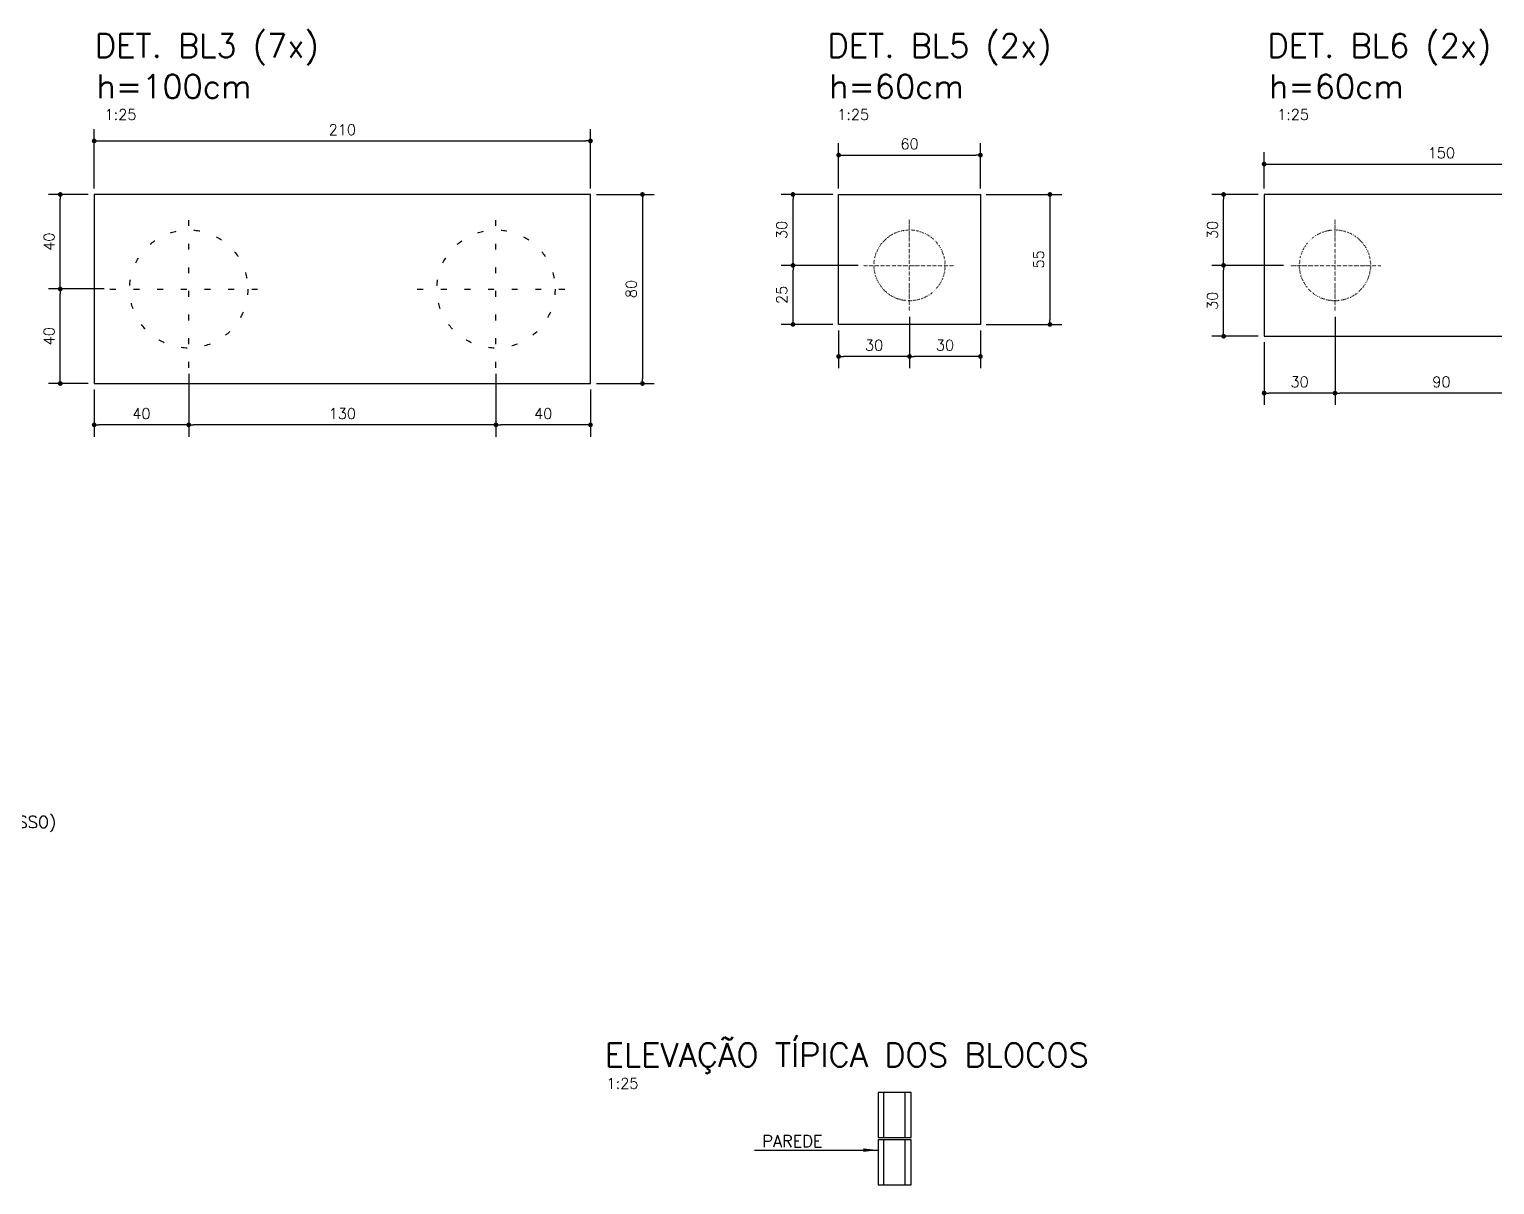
# Model space of a CAD drawing. Extents: x -856 to 20282, y 14720 to 28231.
# Drawn here: x 414 to 1654, y 21948 to 22925 of the extents above; entities that cross this region are included whole.
import ezdxf
from ezdxf.enums import TextEntityAlignment as Align

# ---------------------------------------------------------------- set-up
doc = ezdxf.new("R2010")
doc.units = 0
doc.linetypes.add('ESTILO_TQS_0002', pattern=[0.4, 0.1, -0.3])
doc.layers.get('0').update_dxf_attribs({"linetype": 'CONTINUOUS'})
doc.layers.get('Defpoints').update_dxf_attribs({"linetype": 'CONTINUOUS'})
for name, color, linetype in [('228', 2, 'CONTINUOUS'), ('241', 2, 'CONTINUOUS'), ('BLOCO', 3, 'CONTINUOUS'), ('COTA', 1, 'CONTINUOUS'), ('ESTACA', 1, 'ESTILO_TQS_0002'), ('LINHA_FINA', 1, 'CONTINUOUS'), ('T1', 2, 'CONTINUOUS'), ('T3', 4, 'CONTINUOUS'), ('TEXTO', 3, 'CONTINUOUS'), ('VIGAT', 3, 'ESTILO_TQS_0002')]:
    doc.layers.add(name, color=color, linetype=linetype)
doc.styles.add('COTA', font='romans.shx')
doc.styles.add('TEXTO', font='romans.shx', dxfattribs={"height": 10})
doc.styles.add('Texto1', font='romans.shx', dxfattribs={"height": 9})
doc.styles.add('Texto3', font='romans.shx', dxfattribs={"height": 20})
doc.dimstyles.new('forma', dxfattribs={"dimscale": 5, "dimtxt": 1.8, "dimasz": 0.8, "dimexe": 2, "dimexo": 1, "dimgap": 1, "dimtad": 1, "dimdec": 1, "dimzin": 9, "dimdsep": 46, "dimtxsty": 'COTA', "dimblk1": 'DOT', "dimblk2": 'DOT', "dimsah": 1, "dimcen": 0, "dimdle": 1, "dimclrd": 256, "dimclre": 256, "dimclrt": 2, "dimadec": 0, "dimazin": 0, "dimtfac": 1, "dimtdec": 0, "dimtmove": 0, "dimatfit": 3, "dimfxl": 1, "dimtolj": 1, "dimtzin": 0, "dimarcsym": 0})

# ---------------------------------------------------------------- blocks, each defined once
blk = doc.blocks.new('_EST50')
at = {"layer": 'ESTACA', "linetype": 'ESTILO_TQS_0002'}
for p, q in [((0, -1.333), (0, 1.333)), ((-1.333, 0), (1.333, 0))]:
    blk.add_line(p, q, dxfattribs=at)
blk.add_circle((0, 0), 1, dxfattribs=at)
blk = doc.blocks.new('elevação_d')
at = {"layer": 'LINHA_FINA', "linetype": 'Continuous'}
blk.add_hatch(color=256, dxfattribs=at).paths.add_polyline_path([(0, 0), (1.5, 2.5), (-1.5, 2.5)])
at = {"layer": 'LINHA_FINA'}
for p, q in [((0, 5), (0, 2.5)), ((0, 5), (15, 5)), ((0, 0), (-1.5, 2.5)), ((-1.5, 2.5), (1.5, 2.5)), ((1.5, 2.5), (0, 0))]:
    blk.add_line(p, q, dxfattribs=at)
at = {"layer": 'TEXTO', "linetype": 'Continuous', "style": 'TEXTO'}
for p in [(9.07, 5.25), (9.07, 1.5)]:
    blk.add_attdef('XXXX.XX', text='', height=2, dxfattribs=at).set_placement(p, align=Align.BOTTOM_CENTER)
blk = doc.blocks.new('_Dot')
at = {"color": 0, "linetype": 'ByBlock', "lineweight": -2}
blk.add_line((-0.5, 0), (-1, 0), dxfattribs=at)
at = {"color": 0, "linetype": 'ByBlock', "const_width": 0.5}
blk.add_lwpolyline([(-0.25, 0, 1), (0.25, 0, 1)], format="xyb", close=True, dxfattribs=at)
blk = doc.blocks.new('*D238')
at = {"layer": 'COTA', "lineweight": -2, "transparency": 16777216}
for p, q in [((469.1, 22790.7), (469.1, 22841)), ((473.1, 22831), (885.1, 22831)), ((889.1, 22790.7), (889.1, 22841))]:
    blk.add_line(p, q, dxfattribs=at)
at = {"layer": 'Defpoints', "color": 0, "transparency": 16777216}
for p in [(889.1, 22831), (469.1, 22785.7), (889.1, 22785.7)]:
    blk.add_point(p, dxfattribs=at)
at = {"layer": 'COTA', "lineweight": -2, "transparency": 16777216, "xscale": 4, "yscale": 4, "zscale": 4, "rotation": 180}
blk.add_blockref('_Dot', (469.1, 22831), dxfattribs=at)
at = {"layer": 'COTA', "lineweight": -2, "transparency": 16777216, "xscale": 4, "yscale": 4, "zscale": 4}
blk.add_blockref('_Dot', (889.1, 22831), dxfattribs=at)
at = {"layer": 'COTA', "color": 2, "transparency": 16777216, "insert": (679.1, 22840.5), "char_height": 9, "attachment_point": 5, "style": 'COTA'}
blk.add_mtext('\\A1;210 ', dxfattribs=at)
blk = doc.blocks.new('*D249')
at = {"layer": 'COTA', "lineweight": -2, "transparency": 16777216}
for p, q in [((894.1, 22785.7), (943.1, 22785.7)), ((933.1, 22781.7), (933.1, 22629.7)), ((894.1, 22625.7), (943.1, 22625.7))]:
    blk.add_line(p, q, dxfattribs=at)
at = {"layer": 'Defpoints', "color": 0, "transparency": 16777216}
for p in [(889.1, 22785.7), (889.1, 22625.7), (933.1, 22625.7)]:
    blk.add_point(p, dxfattribs=at)
at = {"layer": 'COTA', "lineweight": -2, "transparency": 16777216, "xscale": 4, "yscale": 4, "zscale": 4}
for p, rotation in [((933.1, 22785.7), 90), ((933.1, 22625.7), 270)]:
    blk.add_blockref('_Dot', p, dxfattribs=dict(at, rotation=rotation))
at = {"layer": 'COTA', "color": 2, "transparency": 16777216, "insert": (923.6, 22705.7), "char_height": 9, "attachment_point": 5, "rotation": 90, "style": 'COTA'}
blk.add_mtext('\\A1;80 ', dxfattribs=at)
blk = doc.blocks.new('*D250')
at = {"layer": 'COTA', "lineweight": -2, "transparency": 16777216}
for p, q in [((809.1, 22634), (809.1, 22580.7)), ((889.1, 22620.7), (889.1, 22580.7)), ((885.1, 22590.7), (813.1, 22590.7))]:
    blk.add_line(p, q, dxfattribs=at)
at = {"layer": 'Defpoints', "color": 0, "transparency": 16777216}
for p in [(809.1, 22639), (889.1, 22625.7), (809.1, 22590.7)]:
    blk.add_point(p, dxfattribs=at)
at = {"layer": 'COTA', "lineweight": -2, "transparency": 16777216, "xscale": 4, "yscale": 4, "zscale": 4, "rotation": 180}
blk.add_blockref('_Dot', (809.1, 22590.7), dxfattribs=at)
at = {"layer": 'COTA', "lineweight": -2, "transparency": 16777216, "xscale": 4, "yscale": 4, "zscale": 4}
blk.add_blockref('_Dot', (889.1, 22590.7), dxfattribs=at)
at = {"layer": 'COTA', "color": 2, "transparency": 16777216, "insert": (849.1, 22600.2), "char_height": 9, "attachment_point": 5, "style": 'COTA'}
blk.add_mtext('\\A1;40 ', dxfattribs=at)
blk = doc.blocks.new('*D251')
at = {"layer": 'COTA', "lineweight": -2, "transparency": 16777216}
for p, q in [((549.1, 22634), (549.1, 22580.7)), ((809.1, 22634), (809.1, 22580.7)), ((805.1, 22590.7), (553.1, 22590.7))]:
    blk.add_line(p, q, dxfattribs=at)
at = {"layer": 'Defpoints', "color": 0, "transparency": 16777216}
for p in [(549.1, 22639), (809.1, 22639), (549.1, 22590.7)]:
    blk.add_point(p, dxfattribs=at)
at = {"layer": 'COTA', "lineweight": -2, "transparency": 16777216, "xscale": 4, "yscale": 4, "zscale": 4, "rotation": 180}
blk.add_blockref('_Dot', (549.1, 22590.7), dxfattribs=at)
at = {"layer": 'COTA', "lineweight": -2, "transparency": 16777216, "xscale": 4, "yscale": 4, "zscale": 4}
blk.add_blockref('_Dot', (809.1, 22590.7), dxfattribs=at)
at = {"layer": 'COTA', "color": 2, "transparency": 16777216, "insert": (679.1, 22600.2), "char_height": 9, "attachment_point": 5, "style": 'COTA'}
blk.add_mtext('\\A1;130 ', dxfattribs=at)
blk = doc.blocks.new('*D252')
at = {"layer": 'COTA', "lineweight": -2, "transparency": 16777216}
for p, q in [((549.1, 22634), (549.1, 22580.7)), ((469.1, 22620.7), (469.1, 22580.7)), ((545.1, 22590.7), (473.1, 22590.7))]:
    blk.add_line(p, q, dxfattribs=at)
at = {"layer": 'Defpoints', "color": 0, "transparency": 16777216}
for p in [(549.1, 22639), (469.1, 22625.7), (469.1, 22590.7)]:
    blk.add_point(p, dxfattribs=at)
at = {"layer": 'COTA', "lineweight": -2, "transparency": 16777216, "xscale": 4, "yscale": 4, "zscale": 4, "rotation": 180}
blk.add_blockref('_Dot', (469.1, 22590.7), dxfattribs=at)
at = {"layer": 'COTA', "lineweight": -2, "transparency": 16777216, "xscale": 4, "yscale": 4, "zscale": 4}
blk.add_blockref('_Dot', (549.1, 22590.7), dxfattribs=at)
at = {"layer": 'COTA', "color": 2, "transparency": 16777216, "insert": (509.1, 22600.2), "char_height": 9, "attachment_point": 5, "style": 'COTA'}
blk.add_mtext('\\A1;40 ', dxfattribs=at)
blk = doc.blocks.new('*D253')
at = {"layer": 'COTA', "lineweight": -2, "transparency": 16777216}
for p, q in [((477.5, 22705.7), (430.4, 22705.7)), ((440.4, 22629.7), (440.4, 22701.7)), ((464.1, 22625.7), (430.4, 22625.7))]:
    blk.add_line(p, q, dxfattribs=at)
at = {"layer": 'Defpoints', "color": 0, "transparency": 16777216}
for p in [(440.4, 22705.7), (482.5, 22705.7), (469.1, 22625.7)]:
    blk.add_point(p, dxfattribs=at)
at = {"layer": 'COTA', "lineweight": -2, "transparency": 16777216, "xscale": 4, "yscale": 4, "zscale": 4}
for p, rotation in [((440.4, 22705.7), 90), ((440.4, 22625.7), 270)]:
    blk.add_blockref('_Dot', p, dxfattribs=dict(at, rotation=rotation))
at = {"layer": 'COTA', "color": 2, "transparency": 16777216, "insert": (430.9, 22665.7), "char_height": 9, "attachment_point": 5, "rotation": 90, "style": 'COTA'}
blk.add_mtext('\\A1;40 ', dxfattribs=at)
blk = doc.blocks.new('*D254')
at = {"layer": 'COTA', "lineweight": -2, "transparency": 16777216}
for p, q in [((464.1, 22785.7), (430.4, 22785.7)), ((440.4, 22709.7), (440.4, 22781.7)), ((477.5, 22705.7), (430.4, 22705.7))]:
    blk.add_line(p, q, dxfattribs=at)
at = {"layer": 'Defpoints', "color": 0, "transparency": 16777216}
for p in [(440.4, 22785.7), (469.1, 22785.7), (482.5, 22705.7)]:
    blk.add_point(p, dxfattribs=at)
at = {"layer": 'COTA', "lineweight": -2, "transparency": 16777216, "xscale": 4, "yscale": 4, "zscale": 4}
for p, rotation in [((440.4, 22785.7), 90), ((440.4, 22705.7), 270)]:
    blk.add_blockref('_Dot', p, dxfattribs=dict(at, rotation=rotation))
at = {"layer": 'COTA', "color": 2, "transparency": 16777216, "insert": (430.9, 22745.7), "char_height": 9, "attachment_point": 5, "rotation": 90, "style": 'COTA'}
blk.add_mtext('\\A1;40 ', dxfattribs=at)
blk = doc.blocks.new('ELEV1')
at = {"color": 1}
for p, q in [((-4.5, -9.5), (-4.5, 9.5)), ((4.5, -9.5), (4.5, 9.5))]:
    blk.add_line(p, q, dxfattribs=at)
blk.add_lwpolyline([(-7, -9.5), (7, -9.5), (7, 9.5), (-7, 9.5), (-7, -9.5)], dxfattribs=at)
blk = doc.blocks.new('ss')
at = {"layer": 'LINHA_FINA'}
blk.add_solid([(0, 0), (-2.5, -0.29), (-2.5, 0.3)], dxfattribs=at)
blk = doc.blocks.new('A$C96fa5e93')
at = {"layer": 'ESTACA', "linetype": 'ESTILO_TQS_0002'}
for p, q in [((19.29, 0), (19.29, 38.57)), ((0, 19.29), (38.57, 19.29))]:
    blk.add_line(p, q, dxfattribs=at)
blk.add_ellipse((19.29, 19.29), major_axis=(10.61, 10.61), ratio=1, start_param=5.497787, end_param=11.780972, dxfattribs=at)
blk = doc.blocks.new('*D277')
at = {"layer": 'COTA', "lineweight": -2, "transparency": 16777216}
for p, q in [((1459.2, 22790.7), (1459.2, 22821.4)), ((1759.2, 22790.7), (1759.2, 22821.4)), ((1463.2, 22811.4), (1755.2, 22811.4))]:
    blk.add_line(p, q, dxfattribs=at)
at = {"layer": 'Defpoints', "color": 0, "transparency": 16777216}
for p in [(1759.2, 22811.4), (1459.2, 22785.7), (1759.2, 22785.7)]:
    blk.add_point(p, dxfattribs=at)
at = {"layer": 'COTA', "lineweight": -2, "transparency": 16777216, "xscale": 4, "yscale": 4, "zscale": 4, "rotation": 180}
blk.add_blockref('_Dot', (1459.2, 22811.4), dxfattribs=at)
at = {"layer": 'COTA', "lineweight": -2, "transparency": 16777216, "xscale": 4, "yscale": 4, "zscale": 4}
blk.add_blockref('_Dot', (1759.2, 22811.4), dxfattribs=at)
at = {"layer": 'COTA', "color": 2, "transparency": 16777216, "insert": (1609.2, 22820.9), "char_height": 9, "attachment_point": 5, "style": 'COTA'}
blk.add_mtext('\\A1;150 ', dxfattribs=at)
blk = doc.blocks.new('*D280')
at = {"layer": 'COTA', "lineweight": -2, "transparency": 16777216}
for p, q in [((1519.2, 22682.1), (1519.2, 22607.6)), ((1699.2, 22682.1), (1699.2, 22607.6)), ((1695.2, 22617.6), (1523.2, 22617.6))]:
    blk.add_line(p, q, dxfattribs=at)
at = {"layer": 'Defpoints', "color": 0, "transparency": 16777216}
for p in [(1519.2, 22687.1), (1699.2, 22687.1), (1519.2, 22617.6)]:
    blk.add_point(p, dxfattribs=at)
at = {"layer": 'COTA', "lineweight": -2, "transparency": 16777216, "xscale": 4, "yscale": 4, "zscale": 4, "rotation": 180}
blk.add_blockref('_Dot', (1519.2, 22617.6), dxfattribs=at)
at = {"layer": 'COTA', "lineweight": -2, "transparency": 16777216, "xscale": 4, "yscale": 4, "zscale": 4}
blk.add_blockref('_Dot', (1699.2, 22617.6), dxfattribs=at)
at = {"layer": 'COTA', "color": 2, "transparency": 16777216, "insert": (1609.2, 22627.1), "char_height": 9, "attachment_point": 5, "style": 'COTA'}
blk.add_mtext('\\A1;90 ', dxfattribs=at)
blk = doc.blocks.new('*D281')
at = {"layer": 'COTA', "lineweight": -2, "transparency": 16777216}
for p, q in [((1519.2, 22682.1), (1519.2, 22607.6)), ((1459.2, 22660.7), (1459.2, 22607.6)), ((1515.2, 22617.6), (1463.2, 22617.6))]:
    blk.add_line(p, q, dxfattribs=at)
at = {"layer": 'Defpoints', "color": 0, "transparency": 16777216}
for p in [(1519.2, 22687.1), (1459.2, 22665.7), (1459.2, 22617.6)]:
    blk.add_point(p, dxfattribs=at)
at = {"layer": 'COTA', "lineweight": -2, "transparency": 16777216, "xscale": 4, "yscale": 4, "zscale": 4, "rotation": 180}
blk.add_blockref('_Dot', (1459.2, 22617.6), dxfattribs=at)
at = {"layer": 'COTA', "lineweight": -2, "transparency": 16777216, "xscale": 4, "yscale": 4, "zscale": 4}
blk.add_blockref('_Dot', (1519.2, 22617.6), dxfattribs=at)
at = {"layer": 'COTA', "color": 2, "transparency": 16777216, "insert": (1489.2, 22627.1), "char_height": 9, "attachment_point": 5, "style": 'COTA'}
blk.add_mtext('\\A1;30 ', dxfattribs=at)
blk = doc.blocks.new('*D282')
at = {"layer": 'COTA', "lineweight": -2, "transparency": 16777216}
for p, q in [((1475.6, 22725.7), (1414.9, 22725.7)), ((1424.9, 22669.7), (1424.9, 22721.7)), ((1454.2, 22665.7), (1414.9, 22665.7))]:
    blk.add_line(p, q, dxfattribs=at)
at = {"layer": 'Defpoints', "color": 0, "transparency": 16777216}
for p in [(1424.9, 22725.7), (1480.6, 22725.7), (1459.2, 22665.7)]:
    blk.add_point(p, dxfattribs=at)
at = {"layer": 'COTA', "lineweight": -2, "transparency": 16777216, "xscale": 4, "yscale": 4, "zscale": 4}
for p, rotation in [((1424.9, 22725.7), 90), ((1424.9, 22665.7), 270)]:
    blk.add_blockref('_Dot', p, dxfattribs=dict(at, rotation=rotation))
at = {"layer": 'COTA', "color": 2, "transparency": 16777216, "insert": (1415.4, 22695.7), "char_height": 9, "attachment_point": 5, "rotation": 90, "style": 'COTA'}
blk.add_mtext('\\A1;30 ', dxfattribs=at)
blk = doc.blocks.new('*D283')
at = {"layer": 'COTA', "lineweight": -2, "transparency": 16777216}
for p, q in [((1454.2, 22785.7), (1414.9, 22785.7)), ((1424.9, 22729.7), (1424.9, 22781.7)), ((1475.6, 22725.7), (1414.9, 22725.7))]:
    blk.add_line(p, q, dxfattribs=at)
at = {"layer": 'Defpoints', "color": 0, "transparency": 16777216}
for p in [(1424.9, 22785.7), (1459.2, 22785.7), (1480.6, 22725.7)]:
    blk.add_point(p, dxfattribs=at)
at = {"layer": 'COTA', "lineweight": -2, "transparency": 16777216, "xscale": 4, "yscale": 4, "zscale": 4}
for p, rotation in [((1424.9, 22785.7), 90), ((1424.9, 22725.7), 270)]:
    blk.add_blockref('_Dot', p, dxfattribs=dict(at, rotation=rotation))
at = {"layer": 'COTA', "color": 2, "transparency": 16777216, "insert": (1415.4, 22755.7), "char_height": 9, "attachment_point": 5, "rotation": 90, "style": 'COTA'}
blk.add_mtext('\\A1;30 ', dxfattribs=at)
blk = doc.blocks.new('*D284')
at = {"layer": 'COTA', "lineweight": -2, "transparency": 16777216}
for p, q in [((1099.1, 22790.7), (1099.1, 22829)), ((1103.1, 22819), (1215.1, 22819)), ((1219.1, 22790.7), (1219.1, 22829))]:
    blk.add_line(p, q, dxfattribs=at)
at = {"layer": 'Defpoints', "color": 0, "transparency": 16777216}
for p in [(1219.1, 22819), (1099.1, 22785.7), (1219.1, 22785.7)]:
    blk.add_point(p, dxfattribs=at)
at = {"layer": 'COTA', "lineweight": -2, "transparency": 16777216, "xscale": 4, "yscale": 4, "zscale": 4, "rotation": 180}
blk.add_blockref('_Dot', (1099.1, 22819), dxfattribs=at)
at = {"layer": 'COTA', "lineweight": -2, "transparency": 16777216, "xscale": 4, "yscale": 4, "zscale": 4}
blk.add_blockref('_Dot', (1219.1, 22819), dxfattribs=at)
at = {"layer": 'COTA', "color": 2, "transparency": 16777216, "insert": (1159.1, 22828.5), "char_height": 9, "attachment_point": 5, "style": 'COTA'}
blk.add_mtext('\\A1;60 ', dxfattribs=at)
blk = doc.blocks.new('*D285')
at = {"layer": 'COTA', "lineweight": -2, "transparency": 16777216}
for p, q in [((1224.1, 22785.7), (1287.9, 22785.7)), ((1277.9, 22781.7), (1277.9, 22679.7)), ((1224.1, 22675.7), (1287.9, 22675.7))]:
    blk.add_line(p, q, dxfattribs=at)
at = {"layer": 'Defpoints', "color": 0, "transparency": 16777216}
for p in [(1219.1, 22785.7), (1219.1, 22675.7), (1277.9, 22675.7)]:
    blk.add_point(p, dxfattribs=at)
at = {"layer": 'COTA', "lineweight": -2, "transparency": 16777216, "xscale": 4, "yscale": 4, "zscale": 4}
for p, rotation in [((1277.9, 22785.7), 90), ((1277.9, 22675.7), 270)]:
    blk.add_blockref('_Dot', p, dxfattribs=dict(at, rotation=rotation))
at = {"layer": 'COTA', "color": 2, "transparency": 16777216, "insert": (1268.4, 22730.7), "char_height": 9, "attachment_point": 5, "rotation": 90, "style": 'COTA'}
blk.add_mtext('\\A1;55 ', dxfattribs=at)
blk = doc.blocks.new('*D286')
at = {"layer": 'COTA', "lineweight": -2, "transparency": 16777216}
for p, q in [((1159.1, 22682.1), (1159.1, 22638.6)), ((1219.1, 22670.7), (1219.1, 22638.6)), ((1215.1, 22648.6), (1163.1, 22648.6))]:
    blk.add_line(p, q, dxfattribs=at)
at = {"layer": 'Defpoints', "color": 0, "transparency": 16777216}
for p in [(1159.1, 22687.1), (1219.1, 22675.7), (1159.1, 22648.6)]:
    blk.add_point(p, dxfattribs=at)
at = {"layer": 'COTA', "lineweight": -2, "transparency": 16777216, "xscale": 4, "yscale": 4, "zscale": 4, "rotation": 180}
blk.add_blockref('_Dot', (1159.1, 22648.6), dxfattribs=at)
at = {"layer": 'COTA', "lineweight": -2, "transparency": 16777216, "xscale": 4, "yscale": 4, "zscale": 4}
blk.add_blockref('_Dot', (1219.1, 22648.6), dxfattribs=at)
at = {"layer": 'COTA', "color": 2, "transparency": 16777216, "insert": (1189.1, 22658.1), "char_height": 9, "attachment_point": 5, "style": 'COTA'}
blk.add_mtext('\\A1;30 ', dxfattribs=at)
blk = doc.blocks.new('*D287')
at = {"layer": 'COTA', "lineweight": -2, "transparency": 16777216}
for p, q in [((1159.1, 22682.1), (1159.1, 22638.6)), ((1099.1, 22670.7), (1099.1, 22638.6)), ((1155.1, 22648.6), (1103.1, 22648.6))]:
    blk.add_line(p, q, dxfattribs=at)
at = {"layer": 'Defpoints', "color": 0, "transparency": 16777216}
for p in [(1159.1, 22687.1), (1099.1, 22675.7), (1099.1, 22648.6)]:
    blk.add_point(p, dxfattribs=at)
at = {"layer": 'COTA', "lineweight": -2, "transparency": 16777216, "xscale": 4, "yscale": 4, "zscale": 4, "rotation": 180}
blk.add_blockref('_Dot', (1099.1, 22648.6), dxfattribs=at)
at = {"layer": 'COTA', "lineweight": -2, "transparency": 16777216, "xscale": 4, "yscale": 4, "zscale": 4}
blk.add_blockref('_Dot', (1159.1, 22648.6), dxfattribs=at)
at = {"layer": 'COTA', "color": 2, "transparency": 16777216, "insert": (1129.1, 22658.1), "char_height": 9, "attachment_point": 5, "style": 'COTA'}
blk.add_mtext('\\A1;30 ', dxfattribs=at)
blk = doc.blocks.new('*D288')
at = {"layer": 'COTA', "lineweight": -2, "transparency": 16777216}
for p, q in [((1115.5, 22725.7), (1050.5, 22725.7)), ((1060.5, 22679.7), (1060.5, 22721.7)), ((1094.1, 22675.7), (1050.5, 22675.7))]:
    blk.add_line(p, q, dxfattribs=at)
at = {"layer": 'Defpoints', "color": 0, "transparency": 16777216}
for p in [(1060.5, 22725.7), (1120.5, 22725.7), (1099.1, 22675.7)]:
    blk.add_point(p, dxfattribs=at)
at = {"layer": 'COTA', "lineweight": -2, "transparency": 16777216, "xscale": 4, "yscale": 4, "zscale": 4}
for p, rotation in [((1060.5, 22725.7), 90), ((1060.5, 22675.7), 270)]:
    blk.add_blockref('_Dot', p, dxfattribs=dict(at, rotation=rotation))
at = {"layer": 'COTA', "color": 2, "transparency": 16777216, "insert": (1051, 22700.7), "char_height": 9, "attachment_point": 5, "rotation": 90, "style": 'COTA'}
blk.add_mtext('\\A1;25 ', dxfattribs=at)
blk = doc.blocks.new('*D289')
at = {"layer": 'COTA', "lineweight": -2, "transparency": 16777216}
for p, q in [((1094.1, 22785.7), (1050.5, 22785.7)), ((1060.5, 22729.7), (1060.5, 22781.7)), ((1115.5, 22725.7), (1050.5, 22725.7))]:
    blk.add_line(p, q, dxfattribs=at)
at = {"layer": 'Defpoints', "color": 0, "transparency": 16777216}
for p in [(1060.5, 22785.7), (1099.1, 22785.7), (1120.5, 22725.7)]:
    blk.add_point(p, dxfattribs=at)
at = {"layer": 'COTA', "lineweight": -2, "transparency": 16777216, "xscale": 4, "yscale": 4, "zscale": 4}
for p, rotation in [((1060.5, 22785.7), 90), ((1060.5, 22725.7), 270)]:
    blk.add_blockref('_Dot', p, dxfattribs=dict(at, rotation=rotation))
at = {"layer": 'COTA', "color": 2, "transparency": 16777216, "insert": (1051, 22755.7), "char_height": 9, "attachment_point": 5, "rotation": 90, "style": 'COTA'}
blk.add_mtext('\\A1;30 ', dxfattribs=at)

msp = doc.modelspace()

# ---------------------------------------------------------------- linework, layer by layer
at = {"layer": 'BLOCO', "linetype": 'Continuous'}
msp.add_lwpolyline([(469.1, 22625.67), (889.1, 22625.67), (889.1, 22785.67), (469.1, 22785.67), (469.1, 22625.67)], dxfattribs=at)
at = {"layer": 'BLOCO'}
msp.add_lwpolyline([(1219.11, 22675.67), (1099.11, 22675.67), (1099.11, 22785.67), (1219.11, 22785.67), (1219.11, 22675.67)], dxfattribs=at)
msp.add_lwpolyline([(1759.17, 22785.67), (1459.17, 22785.67), (1459.17, 22665.67), (1759.17, 22665.67)], close=True, dxfattribs=at)
at = {"layer": 'LINHA_FINA'}
msp.add_line((1027.98, 21976.88), (1132.48, 21976.88), dxfattribs=at)

# ---------------------------------------------------------------- block references
at = {"layer": '228', "linetype": 'Continuous', "zscale": 2}
for name, p, xscale, yscale in [('_EST50', (549.1, 22705.67), 50, 50), ('_EST50', (809.1, 22705.67), 50, 50), ('A$C96fa5e93', (1120.53, 22687.1), 2, 2), ('A$C96fa5e93', (1480.6, 22687.1), 2, 2)]:
    msp.add_blockref(name, p, dxfattribs=dict(at, xscale=xscale, yscale=yscale))
at = {"layer": '241', "xscale": 2, "yscale": 2, "zscale": 2}
for p in [(1146.48, 22006.64), (1146.48, 21966.64)]:
    msp.add_blockref('ELEV1', p, dxfattribs=at)
at = {"layer": 'COTA', "xscale": 5, "yscale": 5, "zscale": 5}
msp.add_blockref('ss', (1132.48, 21976.88), dxfattribs=at)
at = {"layer": 'VIGAT'}
ref = msp.add_blockref('elevação_d', (332.83, 22220.36), dxfattribs=dict(at, xscale=5, yscale=5, zscale=5))
ref.add_attrib('XXXX.XX', 'FUNDAÇÃO(OSSO)', dxfattribs={"layer": 'TEXTO', "linetype": 'Continuous', "height": 10, "style": 'TEXTO'}).set_placement((378.18, 22246.61), align=Align.BOTTOM_CENTER)
ref.add_attrib('XXXX.XX', '775,08', dxfattribs={"layer": 'TEXTO', "linetype": 'Continuous', "height": 10, "style": 'TEXTO'}).set_placement((378.18, 22227.86), align=Align.BOTTOM_CENTER)

# ---------------------------------------------------------------- texts
at = {"layer": 'T1', "style": 'Texto1'}
for p in [(477.87, 22848.81), (1097.92, 22848.81), (1470.18, 22848.81), (902.73, 22028.9)]:
    msp.add_text('1:25', height=9, dxfattribs=at).set_placement(p)
at = {"layer": 'T3', "style": 'Texto3'}
for s, p in [('DET. BL3 (7x)', (469.71, 22901.67)), ('DET. BL5 (2x)', (1089.76, 22901.67)), ('DET. BL6 (2x)', (1462.02, 22901.67)), ('h=100cm', (471.06, 22867.15)), ('h=60cm', (1091.11, 22867.15)), ('h=60cm', (1463.38, 22867.15)), ('ELEVAÇÃO TÍPICA DOS BLOCOS', (901.17, 22047.52))]:
    msp.add_text(s, height=20, dxfattribs=at).set_placement(p)
at = {"layer": 'TEXTO', "linetype": 'Continuous', "style": 'TEXTO'}
msp.add_attdef('PAREDE', text='', height=10, dxfattribs=at).set_placement((1059.98, 21976.42), align=Align.BOTTOM_CENTER)

# ---------------------------------------------------------------- dimensions: what is measured, and where the dimension line sits
at = {"layer": 'COTA'}
for base, p1, p2, override, picture, middle in [((889.1, 22830.97), (469.1, 22785.67), (889.1, 22785.67), {"dimlfac": 0.5, "dimpost": ' ', "dimtmove": 1}, '*D238', (679.1, 22840.47)), ((1219.11, 22818.99), (1099.11, 22785.67), (1219.11, 22785.67), {"dimlfac": 0.5, "dimpost": ' '}, '*D284', (1159.11, 22828.49)), ((1759.17, 22811.41), (1459.17, 22785.67), (1759.17, 22785.67), {"dimlfac": 0.5, "dimpost": ' '}, '*D277', (1609.17, 22820.91)), ((1099.11, 22648.55), (1159.11, 22687.1), (1099.11, 22675.67), {"dimlfac": 0.5, "dimpost": ' ', "dimtmove": 1}, '*D287', (1129.11, 22658.05)), ((1159.11, 22648.55), (1219.11, 22675.67), (1159.11, 22687.1), {"dimlfac": 0.5, "dimpost": ' '}, '*D286', (1189.11, 22658.05)), ((1459.17, 22617.6), (1519.17, 22687.1), (1459.17, 22665.67), {"dimlfac": 0.5, "dimpost": ' ', "dimtmove": 1}, '*D281', (1489.17, 22627.1)), ((1519.17, 22617.6), (1699.17, 22687.1), (1519.17, 22687.1), {"dimlfac": 0.5, "dimpost": ' ', "dimtmove": 1}, '*D280', (1609.17, 22627.1)), ((469.1, 22590.72), (549.1, 22639.02), (469.1, 22625.67), {"dimlfac": 0.5, "dimpost": ' ', "dimtmove": 1}, '*D252', (509.1, 22600.22)), ((549.1, 22590.72), (809.1, 22639.02), (549.1, 22639.02), {"dimlfac": 0.5, "dimpost": ' ', "dimtmove": 1}, '*D251', (679.1, 22600.22)), ((809.1, 22590.72), (889.1, 22625.67), (809.1, 22639.02), {"dimlfac": 0.5, "dimpost": ' '}, '*D250', (849.1, 22600.22))]:
    dim = msp.add_linear_dim(base=base, p1=p1, p2=p2, dimstyle='forma', override=override, dxfattribs=at)
    dim.commit()
    dim.dimension.update_dxf_attribs({"geometry": picture, "text_midpoint": middle})
for base, p1, p2, override, picture, middle in [((440.44, 22785.67), (482.45, 22705.67), (469.1, 22785.67), {"dimlfac": 0.5, "dimpost": ' ', "dimtmove": 1}, '*D254', (430.94, 22745.67)), ((933.09, 22625.67), (889.1, 22785.67), (889.1, 22625.67), {"dimlfac": 0.5, "dimpost": ' '}, '*D249', (923.59, 22705.67)), ((1060.49, 22785.67), (1120.53, 22725.67), (1099.11, 22785.67), {"dimlfac": 0.5, "dimpost": ' ', "dimtmove": 1}, '*D289', (1050.99, 22755.67)), ((1277.95, 22675.67), (1219.11, 22785.67), (1219.11, 22675.67), {"dimlfac": 0.5, "dimpost": ' '}, '*D285', (1268.45, 22730.67)), ((1424.89, 22785.67), (1480.6, 22725.67), (1459.17, 22785.67), {"dimlfac": 0.5, "dimpost": ' ', "dimtmove": 1}, '*D283', (1415.39, 22755.67)), ((1060.49, 22725.67), (1099.11, 22675.67), (1120.53, 22725.67), {"dimlfac": 0.5, "dimpost": ' '}, '*D288', (1050.99, 22700.67)), ((1424.89, 22725.67), (1459.17, 22665.67), (1480.6, 22725.67), {"dimlfac": 0.5, "dimpost": ' '}, '*D282', (1415.39, 22695.67)), ((440.44, 22705.67), (469.1, 22625.67), (482.45, 22705.67), {"dimlfac": 0.5, "dimpost": ' '}, '*D253', (430.94, 22665.67))]:
    dim = msp.add_linear_dim(base=base, p1=p1, p2=p2, angle=90, dimstyle='forma', override=override, dxfattribs=at)
    dim.commit()
    dim.dimension.update_dxf_attribs({"geometry": picture, "text_midpoint": middle})

doc.saveas('drawing.dxf')
